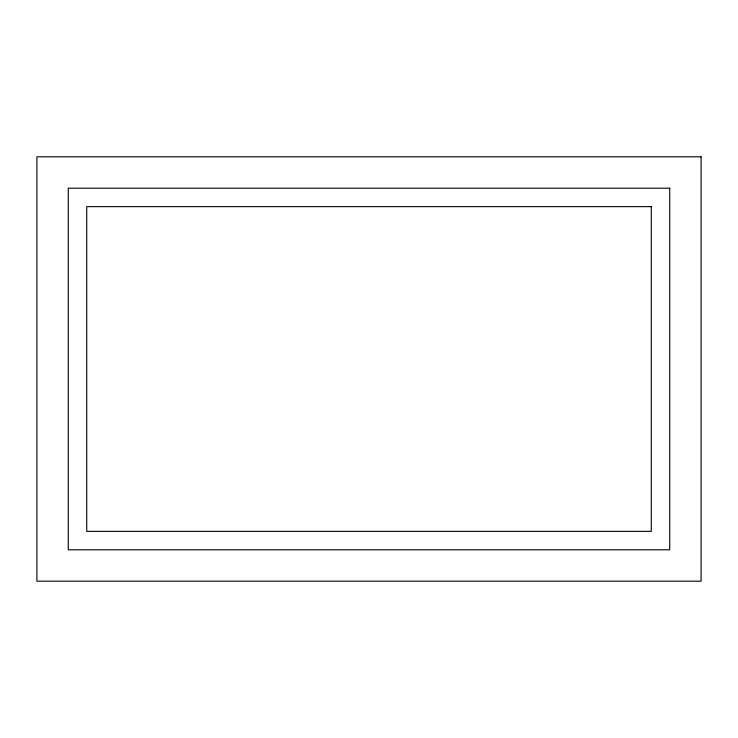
<?xml version="1.0" encoding="UTF-8"?>
<svg xmlns="http://www.w3.org/2000/svg" width="738" height="738" viewBox="0 0 738 738"><rect width="100%" height="100%" fill="white"/><g stroke="black" fill="none" stroke-linecap="round" stroke-linejoin="round"><path stroke-width="1.11" d="M701.1 156.825L36.9 156.825L36.9 581.175L701.1 581.175L701.1 156.825M669.735 188.19L68.265 188.19L68.265 549.81L669.735 549.81L669.735 188.19M651.285 206.64L86.715 206.64L86.715 531.36L651.285 531.36L651.285 206.64"/></g></svg>
